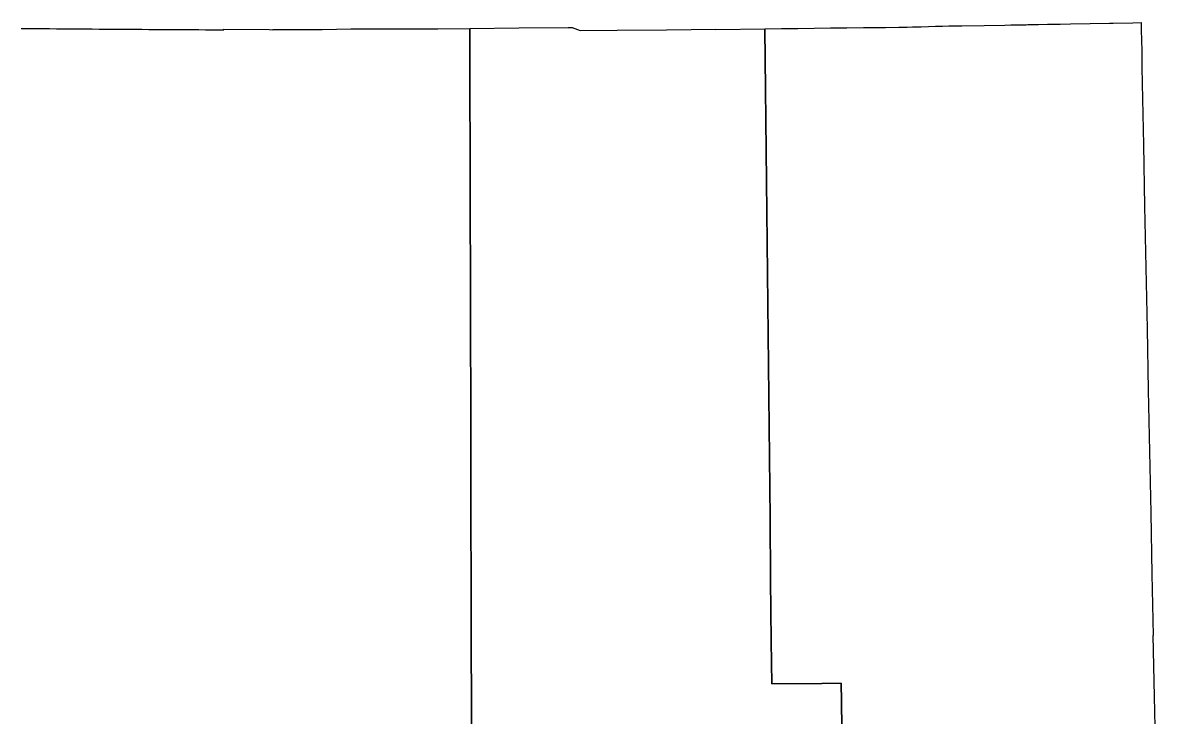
# Model space of a CAD drawing. Header units: inches. Extents: x 141448 to 685535, y 3466439 to 4099221.
# Drawn here: x 421117 to 677173, y 3939436 to 4096544 of the extents above; entities that cross this region are included whole.
import ezdxf

# ---------------------------------------------------------------- set-up
doc = ezdxf.new("R2010")
doc.units = ezdxf.units.IN
doc.header["$MEASUREMENT"] = 0
doc.layers.add('az_county', color=7, linetype='Continuous')

msp = doc.modelspace()

# ---------------------------------------------------------------- linework, layer by layer
at = {"layer": 'az_county'}
for points in [[(420789.75, 4095241.5), (421573.53125, 4095233.75), (422080.15625, 4095229), (422349.0625, 4095226.5), (422762.15625, 4095223), (423972.3125, 4095212.5), (425580.4375, 4095198.5), (427198.875, 4095184.5), (428799.1875, 4095171), (430402.03125, 4095157.5), (432030.75, 4095144), (433203, 4095134), (433553.59375, 4095131.5), (433616.1875, 4095131), (435197.90625, 4095119.5), (436794.53125, 4095108), (438397.8125, 4095096.5), (440012.84375, 4095084.75), (441600.0625, 4095073.25), (443220.1875, 4095061.5), (444325.59375, 4095053.5), (444823.375, 4095050.5), (446456.1875, 4095041), (448066.5, 4095031.5), (449673.40625, 4095022), (451288.65625, 4095012.5), (452891.65625, 4095003), (454506.03125, 4094993.5), (455448.0625, 4094988), (456146.875, 4094984.75), (457760.71875, 4094977.5), (459341.21875, 4094970.25), (460948.84375, 4094962.75), (462479.65625, 4094955.75), (463349.875, 4094951.75), (464097.90625, 4094948.25), (465720.8125, 4094941), (466570.625, 4094937), (466571.125, 4095065.5), (476867.09375, 4094957), (477693.09375, 4094954.75), (477693.28125, 4094982.25), (486473.75, 4094966), (488815.4375, 4095009), (488815.4375, 4095024.5), (495282.59375, 4095118), (499937.59375, 4095135.25), (499937.59375, 4095124.75), (505355.78125, 4095140), (508577.65625, 4095133.25), (511059.59375, 4095129.25), (511059.59375, 4095139.25), (514991.28125, 4095148.25), (522181.59375, 4095240.75), (522182.59375, 4094901), (522218.625, 4081034.5), (522254.625, 4067168.5), (522290.46875, 4053302.25), (522326.3125, 4039436.5), (522362.125, 4025570.75), (522397.8125, 4011705.75), (522433.65625, 3997841.5), (522469.28125, 3983977.5), (522504.75, 3970113.25), (522540.15625, 3956249.5), (522575.25, 3942386), (522610.40625, 3928522.75)], [(522610.40625, 3928522.75), (522575.25, 3942386), (522540.15625, 3956249.5), (522504.75, 3970113.25), (522469.28125, 3983977.5), (522433.65625, 3997841.5), (522397.8125, 4011705.75), (522362.125, 4025570.75), (522326.3125, 4039436.5), (522290.46875, 4053302.25), (522254.625, 4067168.5), (522218.625, 4081034.5), (522182.59375, 4094901), (522181.59375, 4095240.75), (533302.875, 4095335), (533302.875, 4095342), (544424.3125, 4095421), (544424.4375, 4095411), (545348.0625, 4095421.25), (546548.4375, 4095003.25), (546555.3125, 4095001), (547152.75, 4094786.75), (555550.1875, 4094853.75), (555550.25, 4094837.75), (566672.875, 4094907.5), (566672.625, 4094942.5), (577795.75, 4095040.5), (577796, 4095023.75), (588918.8125, 4095157.5), (589062.375, 4081472), (589207.5, 4067605.25), (589352, 4053738.5), (589496.25, 4039872.25), (589639.875, 4026006.5), (589783.0625, 4012140.5), (589925.6875, 3998275.5), (590068.125, 3984410.5), (590210, 3970546), (590351.6875, 3956681.5), (590450.125, 3946993.25), (601764.75, 3947119), (606176.875, 3947164), (606221.75, 3942993), (606228.5, 3942993), (606365.6875, 3931101.75)], [(606365.6875, 3931101.75), (606228.5, 3942993), (606221.75, 3942993), (606176.875, 3947164), (601764.75, 3947119), (590450.125, 3946993.25), (590351.6875, 3956681.5), (590210, 3970546), (590068.125, 3984410.5), (589925.6875, 3998275.5), (589783.0625, 4012140.5), (589639.875, 4026006.5), (589496.25, 4039872.25), (589352, 4053738.5), (589207.5, 4067605.25), (589062.375, 4081472), (588918.8125, 4095157.5), (588918.625, 4095178), (592625.6875, 4095217.25), (596329.875, 4095251.5), (600041.9375, 4095290.75), (603737, 4095336.25), (607455.0625, 4095379.25), (611165.0625, 4095421.25), (611165.125, 4095412.75), (616157.9375, 4095476.5), (619187.9375, 4095523), (621040.4375, 4095545), (622288.4375, 4095559), (622288.375, 4095570.5), (622406.4375, 4095569), (622642.9375, 4095582.5), (624254.8125, 4095621), (625860.8125, 4095668.5), (627472.25, 4095716), (629085.0625, 4095757), (630451.9375, 4095800.25), (630693.75, 4095799.75), (632298.1875, 4095822), (633410.25, 4095832.25), (638503.1875, 4095904), (643143.625, 4095997.25), (644533.625, 4096017), (646938.25, 4096057), (647937.0625, 4096074.75), (648381.875, 4096087.5), (650782.3125, 4096134.5), (652785.3125, 4096167.5), (655656.9375, 4096223), (655656.75, 4096232), (657998.5, 4096268.5), (662430.25, 4096354.75), (666780.9375, 4096438.25), (667666.4375, 4096452.25), (672067, 4096515.75), (673941.625, 4096543.75), (673946.75, 4096189.5), (673982, 4094332.75), (674014.5, 4093135.75), (674081.8125, 4089664), (674129.5625, 4086530.25), (674210.75, 4082790.75), (674485.9375, 4068922.25), (674499.25, 4068922.5), (674757.5, 4055053.75), (675041.1875, 4041186), (675310.75, 4027318), (675583.8125, 4013451), (675572.8125, 4013450.5), (675850.75, 3999583.25), (676126.4375, 3985716.75), (676118.625, 3985716.5), (676392.75, 3971850.25), (676398.125, 3971850.25), (676650.4375, 3957983.75), (676638.125, 3957983.25), (676915.4375, 3944117.75), (676926.25, 3944117.75), (677173.4375, 3930251.75)]]:
    msp.add_lwpolyline(points, dxfattribs=at)

doc.saveas('drawing.dxf')
